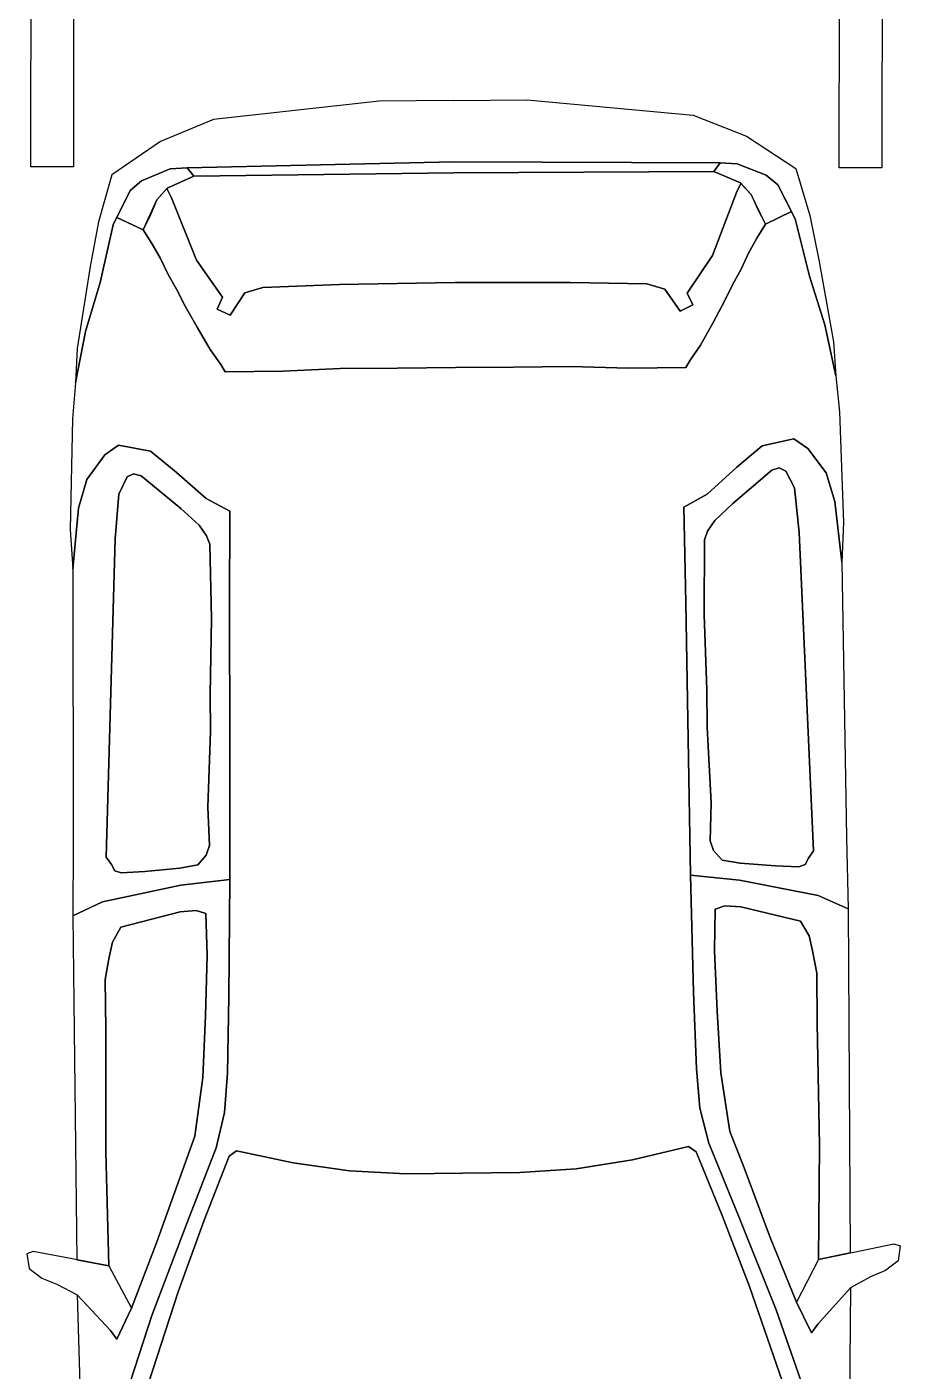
# Model space of a CAD drawing. Header units: millimetres. Extents: x 1111 to 1959, y -391 to -319.
# Drawn here: x 1529.582 to 1532.353, y -372.839 to -368.576 of the extents above; entities that cross this region are included whole.
import ezdxf

# ---------------------------------------------------------------- set-up
doc = ezdxf.new("R2010")
doc.units = ezdxf.units.MM
doc.layers.add('08', color=8, linetype='Continuous')

# ---------------------------------------------------------------- blocks, each defined once
blk = doc.blocks.new('CARRO TIPO PALIO')
at = {"color": 8, "linetype": 'Continuous'}
for p, q in [((15.71243742752131, -14660.09791414567), (16.67379254754746, -14660.69072215269)), ((14.56083700563022, -14676.73310099368), (15.59470669495022, -14676.27841597579))]:
    blk.add_line(p, q, dxfattribs=at)
for points in [[(-12.09818143115171, -14666.53012876803), (-11.97818708433942, -14664.7967772149), (-11.30980229366241, -14660.93371343448), (-10.72466922311537, -14659.72122867592), (-9.872098890738696, -14658.62749706882), (-8.752280259854842, -14658.37924068133), (-7.690974936029532, -14658.25223276969), (-5.748126071292289, -14658.06095211521), (-4.946583072820658, -14658.06632069063), (-6.160983332075375, -14658.23284999832), (-7.332409120554984, -14658.5025936212), (-8.701630852605147, -14658.73358463506), (-9.5273453741745, -14659.07738040128), (-9.77080007623158, -14659.33618497628), (-10.09175999634931, -14659.99058143844), (-10.14432490429522, -14660.38789986295), (-10.6579594969296, -14666.62983069517)], [(-5.838163591791727, -14666.96348964644), (-5.744067305447514, -14665.60424274506), (-5.650834287780981, -14664.25746599874), (-5.507720649884959, -14662.91414232715), (-5.414487632218652, -14661.56736558084), (-5.582163653581574, -14661.45551857882), (-5.914062621578295, -14661.18194395455), (-6.417090685663652, -14660.8464029485), (-6.896904976997348, -14660.53752878994), (-7.282137639952907, -14660.31038171117), (-7.617489682678978, -14660.08668770714), (-7.979508572886287, -14659.88620747586), (-8.314860615608723, -14659.66251347182), (-8.625272348216184, -14659.44054600515), (-8.877261663138142, -14658.80671054904), (-8.701630852605147, -14658.73358463506), (-7.332409120555212, -14658.5025936212), (-6.160983332075375, -14658.23284999832), (-4.946583072820658, -14658.06632069063), (-4.093432916749633, -14658.05020203066), (-1.494461052494216, -14658.15494098618), (-0.5751226528966527, -14658.26870348888), (-2.007079553747416, -14658.31993271983), (-2.694280225818374, -14658.47283869193), (-3.2972584936997, -14658.85711360455), (-3.544166270485902, -14659.16579879979), (-3.446320530707907, -14659.92436732748), (-2.988951225109759, -14660.55746551757), (-2.413786518381812, -14661.29895763495), (-2.152486618990451, -14661.86836290589), (0.0938678288991923, -14661.99881095855), (3.287954061234358, -14662.19486743105), (6.482040293569753, -14662.39092390354), (9.228927481165329, -14662.53096239337), (11.02808288431561, -14662.60539246335), (11.95605397073473, -14662.59445341548), (12.79289650350893, -14662.45190666756), (14.58706125789263, -14661.87443559977), (16.81557050844844, -14661.17667380648), (18.70431689120642, -14660.6809298185)], [(18.72484637624939, -14661.10836816522), (16.22372025177196, -14661.76219773739), (14.5095560398322, -14662.27002748691), (12.97170053607306, -14662.76500268787), (12.83491322394116, -14662.93095217187), (13.04269046504396, -14664.27350705644), (13.15070646567688, -14665.60915579155), (13.13402091572857, -14666.93617183984), (13.04165116674744, -14668.2704784311)], [(18.70431689120642, -14660.6809298185), (16.81557050844844, -14661.17667380648), (14.58706125789263, -14661.87443559977), (12.79289650350893, -14662.45190666756), (11.95605397073473, -14662.59445341548), (11.02808288431561, -14662.60539246335), (9.228927481165329, -14662.53096239337), (6.482040293569753, -14662.39092390354), (6.686162562907383, -14661.25230232498), (7.188030979610403, -14659.43261743679), (7.560598057327979, -14658.75673373925), (15.61824291265748, -14659.33960974125), (15.7124374275163, -14660.09791414568), (13.04727731973116, -14659.86329402749), (10.17741511891722, -14659.68968254072), (9.005220543420592, -14659.60853528461), (8.47456788150771, -14659.67203924043), (8.120223927775667, -14659.72268864768), (7.757247287226164, -14659.89803960552), (7.311396853194309, -14661.27052544897), (7.260558482615124, -14661.64290356336), (7.319840576690012, -14661.87254596651), (8.290786133887423, -14661.96482123383), (9.715836885283123, -14662.01335324335), (11.16755448415642, -14662.03867148012), (12.55308383950341, -14661.93410855421), (13.37189221161793, -14661.69007402846), (15.11099673367243, -14661.1839708163), (16.67379254754974, -14660.69072215271), (17.42123306403846, -14660.39162739463), (17.2320698072865, -14660.22817323501), (16.4376219215992, -14659.39632135101), (19.05290140915144, -14659.62748839447)], [(-7.833273996055822, -14666.8253745772), (-7.62111878702376, -14664.12106954698), (-7.446927476567224, -14662.32882029328), (-7.292874790792212, -14661.91346770811), (-6.744956755240081, -14661.60056065112), (-6.873880167571088, -14661.29091770554), (-7.156856265677106, -14661.39662734512), (-7.988330223033472, -14660.73763109456), (-9.420098160558608, -14660.06213825739), (-9.628248067153663, -14659.93940556161), (-9.34604601722367, -14659.71642699048), (-8.98652245140306, -14659.59095665287), (-8.625272348216184, -14659.44054600515), (-8.314860615608723, -14659.66251347182), (-7.979508572886287, -14659.88620747586), (-7.617489682678978, -14660.08668770714), (-7.282137639952907, -14660.31038171117), (-6.896904976997348, -14660.53752878994), (-6.417090685663652, -14660.8464029485), (-5.914062621578295, -14661.18194395455), (-5.582163653581574, -14661.45551857882), (-5.414487632218652, -14661.56736558084), (-5.507720649884959, -14662.91414232715), (-5.650834287780981, -14664.25746599874), (-5.744067305447514, -14665.60424274506), (-5.838163591791727, -14666.96348964644)], [(-10.40422235459755, -14666.64739610053), (-9.955161647543036, -14660.55135402256), (-9.637654802151017, -14659.94683818064), (-9.628248067153663, -14659.93940556161), (-9.420098160558608, -14660.06213825739), (-7.988330223033472, -14660.73763109456), (-7.156856265677106, -14661.39662734512), (-6.873880167571088, -14661.29091770554), (-6.744956755240081, -14661.60056065112), (-7.292874790792212, -14661.91346770811), (-7.446927476567224, -14662.32882029328), (-7.62111878702376, -14664.12106954698), (-7.833273996055822, -14666.8253745772)], [(-10.6579594969296, -14666.62983069517), (-10.14432490429522, -14660.38789986295), (-9.955161647543036, -14660.55135402256), (-10.40422235459755, -14666.64739610053)], [(13.04165116674744, -14668.2704784311), (13.13402091572857, -14666.93617183984), (13.15070646567688, -14665.60915579155), (13.04269046504396, -14664.27350705644), (12.83491322394116, -14662.93095217187), (12.97170053607306, -14662.76500268787), (14.5095560398322, -14662.27002748691), (16.22372025177196, -14661.76219773739), (18.72484637624939, -14661.10836816522), (19.18989061832667, -14661.99259599384), (19.39067579856146, -14662.50530570941), (19.93129548551837, -14664.88132566428)], [(-12.09818143115171, -14666.53012876803), (-12.21817577796037, -14668.26348032116), (-12.08847064489487, -14672.18179329723), (-11.67599131076326, -14673.46333955036), (-10.98226241588872, -14674.66411647403), (-9.90733375647892, -14675.06430814958), (-8.873653030480908, -14675.33634519981), (-6.975694137206572, -14675.79351260837), (-6.18105728819387, -14675.89864242425), (-7.360926800165997, -14675.5663655296), (-8.484009542446074, -14675.13778046922), (-9.808341303029238, -14674.72032342003), (-10.57880662894399, -14674.2660292625), (-10.78427750899322, -14673.97614701494), (-11.01200441144783, -14673.28376673077), (-11.00932012373528, -14672.88299523154), (-10.6579594969296, -14666.62983069517)], [(-10.6579594969296, -14666.62983069517), (-11.00932012373528, -14672.88299523154), (-10.79943841861473, -14672.74716566975), (-10.40422235459755, -14666.64739610053)], [(-10.40422235459755, -14666.64739610053), (-10.79943841861473, -14672.74716566975), (-10.56825844143418, -14673.38966533368), (-10.55996560150947, -14673.3983232373), (-10.33688950092414, -14673.30544292949), (-8.825700844646464, -14672.83368150129), (-7.911353093815251, -14672.29554286623), (-7.645642369348706, -14672.43923632782), (-7.47528206027664, -14672.1503118306), (-7.974857049636285, -14671.76489020431), (-8.070207465027352, -14671.3322722455), (-7.995777395044797, -14669.53311684235), (-7.833273996055822, -14666.8253745772)], [(-7.833273996055822, -14666.8253745772), (-7.995777395044797, -14669.53311684235), (-8.070207465027352, -14671.3322722455), (-7.974857049636285, -14671.76489020431), (-7.47528206027664, -14672.1503118306), (-7.645642369348706, -14672.43923632782), (-7.911353093815251, -14672.29554286623), (-8.825700844646464, -14672.83368150129), (-10.33688950092414, -14673.30544292949), (-10.55996560150947, -14673.3983232373), (-10.31118040378919, -14673.65806034586), (-9.972375286337181, -14673.83187372966), (-9.635296706248482, -14674.03062742358), (-9.297260375813266, -14673.85354992837), (-8.934283735263762, -14673.67819897054), (-8.548093321958504, -14673.52951486018), (-8.185116681408543, -14673.35416390234), (-7.772259420625688, -14673.18226601923), (-7.254461307280509, -14672.94245335523), (-6.70999634645409, -14672.67942691847), (-6.343566631175007, -14672.4541953404), (-6.162078310898094, -14672.36651986148), (-6.068845293235426, -14671.01974311517), (-6.025492895802244, -14669.66951329412), (-5.932259878139575, -14668.32273654781), (-5.838163591791727, -14666.96348964644)], [(-5.838163591791727, -14666.96348964644), (-5.932259878139575, -14668.32273654781), (-6.025492895802244, -14669.66951329412), (-6.068845293235426, -14671.01974311517), (-6.162078310898094, -14672.36651986148), (-6.343566631175007, -14672.4541953404), (-6.70999634645409, -14672.67942691847), (-7.254461307280509, -14672.94245335523), (-7.772259420625688, -14673.18226601923), (-8.185116681408543, -14673.35416390234), (-8.548093321958504, -14673.52951486018), (-8.934283735263762, -14673.67819897054), (-9.297260375813266, -14673.85354992837), (-9.635296706248482, -14674.03062742358), (-9.97222052053803, -14674.62369431999), (-9.808341303029238, -14674.72032342003), (-8.484009542446074, -14675.13778046922), (-7.360926800165997, -14675.5663655296), (-6.18105728819387, -14675.89864242425), (-5.338266356306803, -14676.03216562499), (-2.749653716236025, -14676.28654644121), (-1.823409167179534, -14676.30054770345), (-3.2346476196617, -14676.05249321299), (-3.894223693908998, -14675.80635422322), (-4.43849969140615, -14675.34265859186), (-4.640517496725806, -14675.00289572406), (-4.439079515097091, -14674.26504564473), (-3.898836416020458, -14673.70100894921), (-3.226985616900492, -14673.04584370004), (-2.88971807348571, -14672.51787532584), (-0.6468167003217787, -14672.69820399873), (2.543816457284265, -14672.94414109146), (5.734449614890308, -14673.19007818419), (8.474430653027184, -14673.42987791448), (10.2666799067224, -14673.60406922493), (11.18429176895733, -14673.74277203775), (11.99350970390401, -14673.99927025171), (13.69098836589205, -14674.81845655047), (15.8020930756868, -14675.81663584514), (17.6045125902408, -14676.567907363)], [(17.68374434566408, -14676.14737516574), (15.29656968721815, -14675.1551442702), (13.668732343486, -14674.41595851387), (12.2137506332092, -14673.71379882922), (12.10113484417161, -14673.53058397158), (12.49192504587813, -14672.22946598375), (12.78295400711431, -14670.92144184646), (12.94928141776222, -14669.60478502236), (13.04165116674744, -14668.2704784311)], [(13.04165116674744, -14668.2704784311), (12.94928141776222, -14669.60478502236), (12.78295400711431, -14670.92144184646), (12.49192504587813, -14672.22946598375), (12.10113484417161, -14673.53058397158), (12.2137506332092, -14673.71379882922), (13.668732343486, -14674.41595851387), (15.29656968721815, -14675.1551442702), (17.68374434566408, -14676.14737516574), (18.26619312850221, -14675.33566190641), (18.53571093904134, -14674.85550975257)], [(17.6045125902408, -14676.567907363), (15.8020930756868, -14675.81663584514), (13.69098836589205, -14674.81845655047), (11.99350970390401, -14673.99927025171), (11.18429176895733, -14673.74277203775), (10.2666799067224, -14673.60406922493), (8.474430653030822, -14673.42987791448), (5.734449614890308, -14673.19007818419), (5.779730446725807, -14674.34596513639), (6.026071333531719, -14676.2174461455), (6.30195231885682, -14676.93821981452), (14.36305181434409, -14677.47119258322), (14.56083700562544, -14676.7331009937), (11.8887707483816, -14676.59824211596), (9.022361622297012, -14676.37475000897), (7.850167046796741, -14676.29360275285), (7.333326683797622, -14676.15758422774), (6.989341954253403, -14676.05859177429), (6.653989911531196, -14675.83489777026), (6.40151166228361, -14674.41406888061), (6.40246941262967, -14674.03823769149), (6.492829179257796, -14673.81895451253), (7.467227811184558, -14673.86134915962), (8.885372413121557, -14674.00964240961), (10.32673078781408, -14674.18460250708), (11.68463554533355, -14674.47908454304), (12.462007020707, -14674.8336174601), (14.11478467455413, -14675.57452975379), (15.59470669494931, -14676.27841597581), (16.29380416524532, -14676.67764990101), (16.08392246012477, -14676.81347946279), (15.18242925785739, -14677.52792680604), (17.80461489486834, -14677.65933260904)]]:
    blk.add_lwpolyline(points, dxfattribs=at)
for points in [[(7.757247287226164, -14659.89803960552), (8.120223927775667, -14659.72268864768), (8.47456788150771, -14659.67203924043), (9.005220543420592, -14659.60853528461), (10.17741511891722, -14659.68968254072), (13.04727731973116, -14659.86329402749), (15.7124374275163, -14660.09791414568), (15.58370297851138, -14659.06154913197), (15.53478010862409, -14658.68226486813), (15.48585723873702, -14658.30298060428), (15.54609708315456, -14658.15679181831), (15.89180835006505, -14658.23084396164), (16.09555269274369, -14658.54566651932), (16.22102303034921, -14658.90519008514), (16.4376219215992, -14659.39632135101), (17.2320698072865, -14660.22817323501), (17.42123306403846, -14660.39162739463), (16.67379254754974, -14660.69072215271), (15.11099673367243, -14661.1839708163), (13.37189221161793, -14661.69007402846), (12.55308383950341, -14661.93410855421), (11.16755448415642, -14662.03867148012), (9.715836885283123, -14662.01335324335), (8.290786133887423, -14661.96482123383), (7.319840576690012, -14661.87254596651), (7.260558482615124, -14661.64290356336), (7.311396853194309, -14661.27052544897)], [(-2.694280225818374, -14658.47283869193), (-2.007079553747416, -14658.31993271983), (-0.5751226528966527, -14658.26870348888), (5.887870742125415, -14658.66599604597), (7.560598057327979, -14658.75673373925), (7.188030979610403, -14659.43261743679), (6.686162562907383, -14661.25230232498), (6.482040293569753, -14662.39092390354), (3.287954061234358, -14662.19486743105), (0.0938678288991923, -14661.99881095855), (-2.152486618990451, -14661.86836290589), (-2.413786518381812, -14661.29895763495), (-2.988951225109759, -14660.55746551757), (-3.446320530707907, -14659.92436732748), (-3.544166270485902, -14659.16579879979), (-3.2972584936997, -14658.85711360455)], [(-9.77080007623158, -14659.33618497628), (-9.5273453741745, -14659.07738040128), (-8.877261663138142, -14658.80671054904), (-8.625272348216184, -14659.44054600515), (-9.34604601722367, -14659.71642699048), (-9.637654802151017, -14659.94683818064), (-9.955161647543036, -14660.55135402256), (-10.14432490429522, -14660.38789986295), (-10.09175999634931, -14659.99058143844)], [(-2.857154561740571, -14659.73961489581), (-2.894949420426428, -14659.56157965026), (-2.809769265890736, -14659.41711740165), (-2.396912005104013, -14659.24521951854), (-1.342512830737177, -14659.21797284737), (6.133631805239929, -14659.45986410796), (6.299581289236584, -14659.5966514201), (6.444043537847847, -14659.68183157463), (6.483564933896332, -14659.83492651007), (6.420640801770105, -14660.38188679527), (6.288844138400918, -14661.19973741704), (6.184672072859029, -14661.61854307693), (5.946396982894157, -14661.8025267216), (5.716754579747202, -14661.86180881567), (4.820629952901299, -14661.77471316044), (3.044688322503134, -14661.72694993794), (2.171777468409345, -14661.66652113019), (0.3975623753774471, -14661.59381759757), (-1.346532795443636, -14661.44801967196), (-1.540875664287796, -14661.3593864427), (-1.778193003910473, -14661.16753889824), (-2.147886830589413, -14660.71592902842)], [(-1.342512830737177, -14659.21797284737), (-2.396912005104013, -14659.24521951854), (-2.809769265890736, -14659.41711740165), (-2.894949420426428, -14659.56157965026), (-2.857154561740571, -14659.73961489581), (-2.147886830589413, -14660.71592902842), (-1.778193003910473, -14661.16753889824), (-1.540875664287796, -14661.3593864427), (-1.346532795443636, -14661.44801967196), (0.3975623753774471, -14661.59381759757), (2.171777468409345, -14661.66652113019), (3.044688322503134, -14661.72694993794), (4.820629952901299, -14661.77471316044), (5.716754579747202, -14661.86180881567), (5.946396982894157, -14661.8025267216), (6.184672072859029, -14661.61854307693), (6.288844138400918, -14661.19973741704), (6.420640801770105, -14660.38188679527), (6.483564933896332, -14659.83492651007), (6.444043537847847, -14659.68183157463), (6.299581289236584, -14659.5966514201), (6.133631805239929, -14659.45986410796)], [(-3.894223693908998, -14675.80635422322), (-3.2346476196617, -14676.05249321299), (-1.823409167179534, -14676.30054770345), (4.632678078383833, -14676.797601501), (6.30195231885682, -14676.93821981452), (6.026071333531719, -14676.2174461455), (5.779730446725807, -14674.34596513639), (5.734449614890308, -14673.19007818419), (2.543816457284265, -14672.94414109146), (-0.6468167003217787, -14672.69820399873), (-2.88971807348571, -14672.51787532584), (-3.226985616900492, -14673.04584370004), (-3.898836416020458, -14673.70100894921), (-4.439079515097091, -14674.26504564473), (-4.640517496725806, -14675.00289572406), (-4.43849969140615, -14675.34265859186)], [(-10.78427750899322, -14673.97614701494), (-10.57880662894399, -14674.2660292625), (-9.97222052053803, -14674.62369431999), (-9.635296706248482, -14674.03062742358), (-10.31118040378919, -14673.65806034586), (-10.56825844143418, -14673.38966533368), (-10.79943841861473, -14672.74716566975), (-11.00932012373528, -14672.88299523154), (-11.01200441144783, -14673.28376673077)], [(-2.452676355890616, -14675.25459225257), (-3.493263231343917, -14675.08231644281), (-3.878495894303114, -14674.85516936405), (-3.942957600470435, -14674.70034789126), (-3.880991218686403, -14674.52921879516), (-3.04395972258635, -14673.65994997912), (-2.615563625523463, -14673.26358930496), (-2.354074762806476, -14673.10627250779), (-2.149372669777676, -14673.04526387635), (-0.4018244242274705, -14673.14118118172), (1.365484519349365, -14673.31364595481), (2.238395373443154, -14673.37407476256), (4.003977779653268, -14673.57147984577), (4.903555481228522, -14673.60869488075), (5.122838660191291, -14673.69905464738), (5.333489152328866, -14673.9141159646), (5.378958947490218, -14674.34328084868), (5.396804144824271, -14675.17149069463), (5.383760632927305, -14675.72190405457), (5.323520788509766, -14675.86809284054), (5.168699315714321, -14675.93255454671), (4.985484458074779, -14676.04517033574)], [(-3.880991218686403, -14674.52921879516), (-3.942957600470435, -14674.70034789126), (-3.878495894303114, -14674.85516936405), (-3.493263231343917, -14675.08231644281), (-2.452676355890616, -14675.25459225257), (4.985484458074779, -14676.04517033574), (5.168699315714321, -14675.93255454671), (5.323520788509766, -14675.86809284054), (5.383760632927305, -14675.72190405457), (5.396804144824271, -14675.17149069463), (5.378958947490218, -14674.34328084868), (5.333489152328866, -14673.9141159646), (5.122838660191291, -14673.69905464738), (4.903555481228522, -14673.60869488075), (4.003977779653268, -14673.57147984577), (2.238395373443154, -14673.37407476256), (1.365484519349365, -14673.31364595481), (-0.4018244242274705, -14673.14118118172), (-2.149372669777676, -14673.04526387635), (-2.354074762806476, -14673.10627250779), (-2.615563625523463, -14673.26358930496), (-3.04395972258635, -14673.65994997912)], [(6.653989911531196, -14675.83489777026), (6.989341954253403, -14676.05859177429), (7.333326683797622, -14676.15758422774), (7.850167046796741, -14676.29360275285), (9.022361622297012, -14676.37475000897), (11.8887707483816, -14676.59824211596), (14.56083700562544, -14676.7331009937), (14.29052649275786, -14677.74184140958), (14.18980750194532, -14678.11076644924), (14.08908851113278, -14678.4796914889), (14.1286099071815, -14678.63278642433), (14.48122732354727, -14678.60707732719), (14.72640856297084, -14678.32333244207), (14.90022194676839, -14677.98452732462), (15.18242925785739, -14677.52792680604), (16.08392246012477, -14676.81347946279), (16.29380416524532, -14676.67764990101), (15.59470669494931, -14676.27841597581), (14.11478467455413, -14675.57452975379), (12.462007020707, -14674.8336174601), (11.68463554533355, -14674.47908454304), (10.32673078781408, -14674.18460250708), (8.885372413121557, -14674.00964240961), (7.467227811184558, -14673.86134915962), (6.492829179257796, -14673.81895451253), (6.40246941262967, -14674.03823769149), (6.40151166228361, -14674.41406888061)]]:
    blk.add_lwpolyline(points, close=True, dxfattribs=at)

msp = doc.modelspace()

# ---------------------------------------------------------------- linework, layer by layer
at = {"layer": '08', "color": 8}
msp.add_lwpolyline([(1529.595985670909, -368.3442492620461), (1532.295983168138, -368.3479261992902), (1532.295063931558, -369.0229255742338), (1532.16006405703, -369.0227417264227), (1532.160799446841, -368.4827422250608), (1529.730801700162, -368.4794329813226), (1529.730066312433, -369.0194324807944), (1529.595066436147, -369.0192486323011), (1529.595985670909, -368.3442492620461)], dxfattribs=at)
msp.add_lwpolyline([(1529.595985670909, -368.3442492620461), (1532.295983168138, -368.3479261992902), (1532.295063931558, -369.0229255742338), (1532.16006405703, -369.0227417264227), (1532.160799446841, -368.4827422250608), (1529.730801700162, -368.4794329813226), (1529.730066312433, -369.0194324807944), (1529.595066436147, -369.0192486323011), (1529.595985670909, -368.3442492620461)], dxfattribs=at)

# ---------------------------------------------------------------- block references
at = {"layer": '08', "xscale": 0.1350000013308594, "yscale": 0.1350000013308594, "zscale": 0.1350000013308594, "rotation": 274.4776921097268}
msp.add_blockref('CARRO TIPO PALIO', (3505.000723883299, -215.8582755911823, -5.422719263971231), dxfattribs=at)
msp.add_blockref('CARRO TIPO PALIO', (3505.000723883299, -215.8582755911823, -5.422719263971231), dxfattribs=at)

doc.saveas('drawing.dxf')
